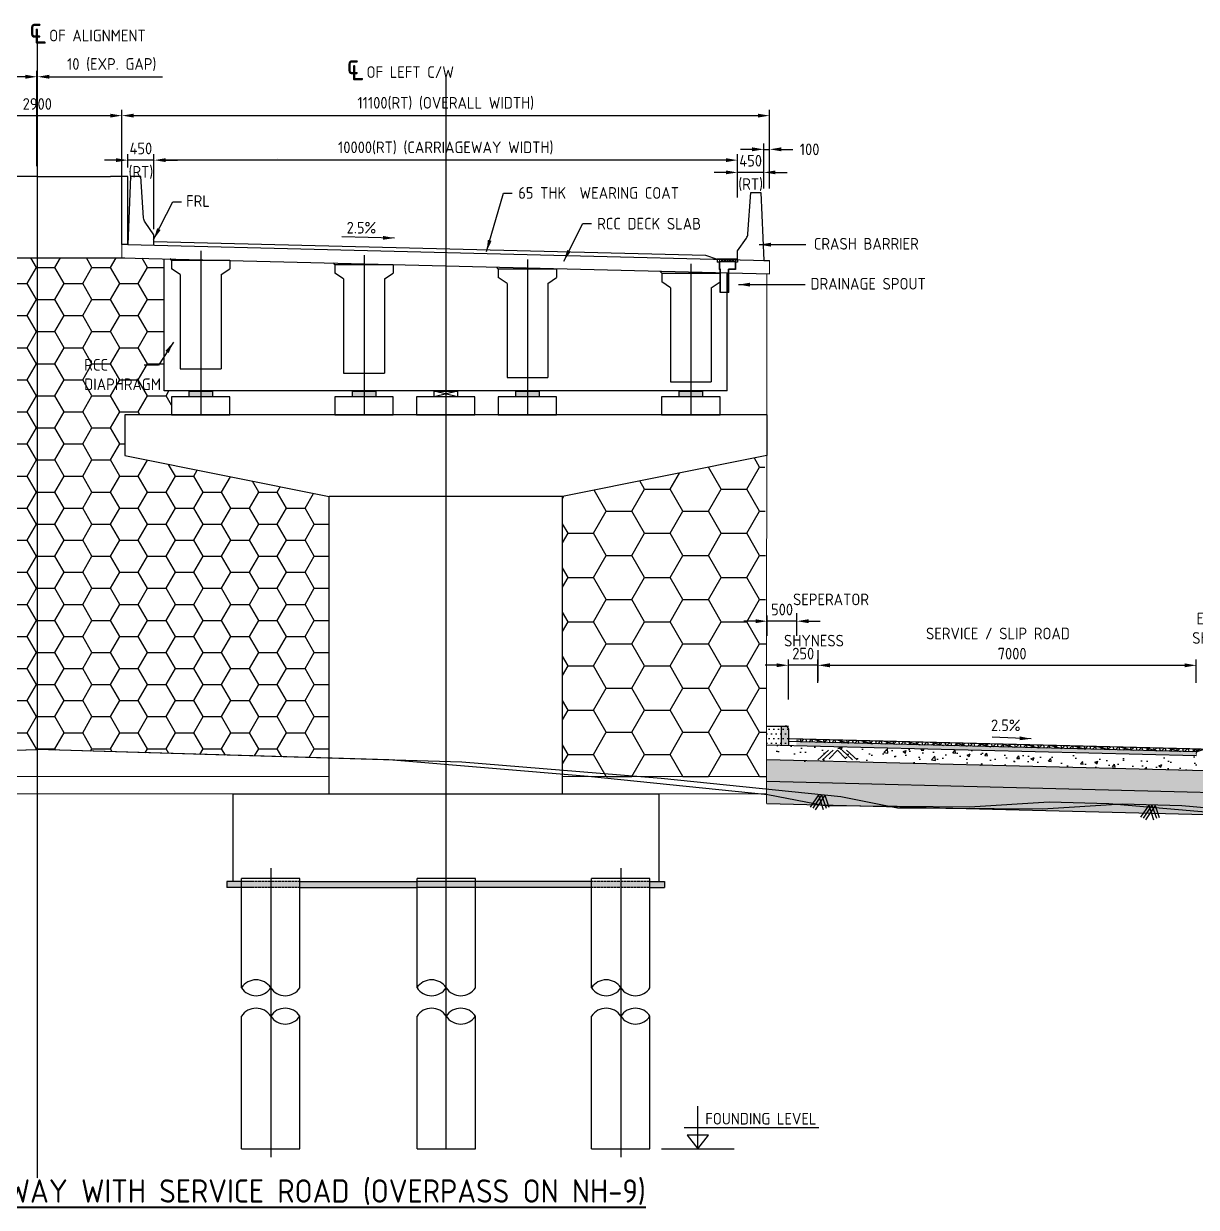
# Model space of a CAD drawing. Header units: millimetres. Extents: x 207528 to 778454, y -364692 to 101323.
# Drawn here: x 529849 to 549944, y -283099 to -262810 of the extents above; entities that cross this region are included whole.
import ezdxf

# ---------------------------------------------------------------- set-up
doc = ezdxf.new("R2010")
doc.units = ezdxf.units.MM
doc.linetypes.add('CENTER', pattern=[2, 1.25, -0.25, 0.25, -0.25])
doc.linetypes.add('DASHED', pattern=[19.05, 12.7, -6.35])
for name, color, linetype in [('CEN', 181, 'CENTER'), ('Dim', 253, 'Continuous'), ('Dimension', 253, 'Continuous'), ('hatch', 253, 'Continuous'), ('LVL', 3, 'Continuous'), ('Misc', 1, 'Continuous'), ('Structure Dashed', 7, 'DASHED'), ('Structure Main', 3, 'Continuous'), ('Structure Outer', 7, 'Continuous')]:
    doc.layers.add(name, color=color, linetype=linetype)
for name, color, linetype, lineweight in [('STRUCTURAL', 7, 'Continuous', 0), ('Structure', 7, 'Continuous', 30), ('Text large', 7, 'Continuous', 40), ('Text small', 1, 'Continuous', 20)]:
    doc.layers.add(name, color=color, linetype=linetype, lineweight=lineweight)
doc.styles.add('DIM', font='ARIALN.TTF', dxfattribs={"height": 250})
doc.styles.add('isocp 100', font='isocp.shx', dxfattribs={"height": 200})
doc.dimstyles.new('DIM', dxfattribs={"dimtxt": 250, "dimasz": 200, "dimexe": 0.18, "dimexo": 0.0625, "dimgap": 0.09, "dimtad": 0, "dimtih": 1, "dimtoh": 1, "dimdec": 0, "dimzin": 0, "dimdsep": 46, "dimtxsty": 'DIM', "dimcen": 0.09, "dimclrd": 256, "dimclrt": 7, "dimadec": 0, "dimazin": 0, "dimtfac": 1, "dimtdec": 0, "dimtofl": 0, "dimtmove": 0, "dimatfit": 3, "dimfxl": 1, "dimtolj": 1, "dimtzin": 0, "dimarcsym": 0})
doc.dimstyles.new('NH30A_100', dxfattribs={"dimscale": 100, "dimtxt": 2, "dimasz": 2, "dimexe": 1, "dimexo": 1, "dimgap": 1, "dimtad": 1, "dimdec": 0, "dimdsep": 46, "dimtxsty": 'isocp 100', "dimcen": 0.5, "dimclrd": 47, "dimclre": 47, "dimclrt": 1, "dimadec": 0, "dimazin": 0, "dimtfac": 1, "dimtdec": 0, "dimtmove": 0, "dimatfit": 3, "dimfxl": 1, "dimtolj": 1, "dimtzin": 0, "dimarcsym": 0})

# ---------------------------------------------------------------- blocks, each defined once
blk = doc.blocks.new('*D690')
at = {"layer": 'Defpoints', "color": 0, "transparency": 16777216}
for p in [(530087, -263720), (530077, -265355), (530087, -265355)]:
    blk.add_point(p, dxfattribs=at)
at = {"layer": 'Text small', "color": 47, "lineweight": -2, "transparency": 16777216}
for p, q in [((529877, -263720), (529677, -263720)), ((530077, -265255), (530077, -263620)), ((530077, -263720), (530087, -263720)), ((530087, -265255), (530087, -263620)), ((530287, -263720), (532227, -263720))]:
    blk.add_line(p, q, dxfattribs=at)
at = {"layer": 'Text small', "color": 47, "transparency": 16777216}
for points in [[(529877, -263686), (529877, -263753), (530077, -263720)], [(530287, -263686), (530287, -263753), (530087, -263720)]]:
    blk.add_solid(points, dxfattribs=at)
at = {"layer": 'Text small', "color": 1, "transparency": 16777216, "insert": (531357, -263510), "char_height": 200, "width": 159266.94, "attachment_point": 5, "style": 'isocp 100'}
blk.add_mtext('\\A1;10 (EXP. GAP)', dxfattribs=at)
blk = doc.blocks.new('*D819')
at = {"layer": 'Defpoints', "color": 0, "transparency": 16777216}
for p in [(542632, -264386), (531532, -265392), (542632, -265736)]:
    blk.add_point(p, dxfattribs=at)
at = {"layer": 'Text small', "color": 47, "lineweight": -2, "transparency": 16777216}
for p, q in [((531532, -265292), (531532, -264286)), ((542632, -265636), (542632, -264286)), ((531732, -264386), (542432, -264386))]:
    blk.add_line(p, q, dxfattribs=at)
at = {"layer": 'Text small', "color": 47, "transparency": 16777216}
for points in [[(531732, -264353), (531732, -264419), (531532, -264386)], [(542432, -264353), (542432, -264419), (542632, -264386)]]:
    blk.add_solid(points, dxfattribs=at)
at = {"layer": 'Text small', "color": 1, "transparency": 16777216, "insert": (537082, -264176), "char_height": 200, "attachment_point": 5, "style": 'isocp 100'}
blk.add_mtext('\\A1;11100(RT) (OVERALL WIDTH)', dxfattribs=at)
blk = doc.blocks.new('*D820')
at = {"layer": 'Defpoints', "color": 0, "transparency": 16777216}
for p in [(542082, -265359), (542532, -265736), (542082, -265887)]:
    blk.add_point(p, dxfattribs=at)
at = {"layer": 'Text small', "color": 47, "lineweight": -2, "transparency": 16777216}
for p, q in [((541882, -265359), (541682, -265359)), ((542082, -265787), (542082, -265259)), ((542532, -265359), (542082, -265359)), ((542532, -265636), (542532, -265259)), ((542732, -265359), (542932, -265359))]:
    blk.add_line(p, q, dxfattribs=at)
at = {"layer": 'Text small', "color": 47, "transparency": 16777216}
for points in [[(541882, -265326), (541882, -265392), (542082, -265359)], [(542732, -265326), (542732, -265392), (542532, -265359)]]:
    blk.add_solid(points, dxfattribs=at)
at = {"layer": 'Text small', "color": 1, "transparency": 16777216, "char_height": 200, "attachment_point": 5, "style": 'isocp 100'}
for s, insert in [('\\A1;450', (542307, -265159)), ('\\A1;(RT)', (542307, -265569))]:
    blk.add_mtext(s, dxfattribs=dict(at, insert=insert))
blk = doc.blocks.new('*D821')
at = {"layer": 'Defpoints', "color": 0, "transparency": 16777216}
for p in [(532082, -265149), (542082, -265887), (532082, -266432)]:
    blk.add_point(p, dxfattribs=at)
at = {"layer": 'Text small', "color": 47, "lineweight": -2, "transparency": 16777216}
for p, q in [((532082, -266332), (532082, -265049)), ((541882, -265149), (532282, -265149)), ((542082, -265787), (542082, -265049))]:
    blk.add_line(p, q, dxfattribs=at)
at = {"layer": 'Text small', "color": 47, "transparency": 16777216}
for points in [[(532282, -265116), (532282, -265182), (532082, -265149)], [(541882, -265116), (541882, -265182), (542082, -265149)]]:
    blk.add_solid(points, dxfattribs=at)
at = {"layer": 'Text small', "color": 1, "transparency": 16777216, "insert": (537082, -264939), "char_height": 200, "attachment_point": 5, "style": 'isocp 100'}
blk.add_mtext('\\A1;10000(RT) (CARRIAGEWAY WIDTH)', dxfattribs=at)
blk = doc.blocks.new('*D822')
at = {"layer": 'Defpoints', "color": 0, "transparency": 16777216}
for p in [(531632, -265149), (531632, -265376), (532082, -266407)]:
    blk.add_point(p, dxfattribs=at)
at = {"layer": 'Text small', "color": 47, "lineweight": -2, "transparency": 16777216}
for p, q in [((531432, -265149), (531232, -265149)), ((531632, -265276), (531632, -265049)), ((532082, -265149), (531632, -265149)), ((532082, -266307), (532082, -265049)), ((532282, -265149), (532482, -265149))]:
    blk.add_line(p, q, dxfattribs=at)
at = {"layer": 'Text small', "color": 47, "transparency": 16777216}
for points in [[(531432, -265116), (531432, -265182), (531632, -265149)], [(532282, -265116), (532282, -265182), (532082, -265149)]]:
    blk.add_solid(points, dxfattribs=at)
at = {"layer": 'Text small', "color": 1, "transparency": 16777216, "char_height": 200, "attachment_point": 5, "style": 'isocp 100'}
for s, insert in [('\\A1;450', (531857, -264949)), ('\\A1;(RT)', (531857, -265359))]:
    blk.add_mtext(s, dxfattribs=dict(at, insert=insert))
blk = doc.blocks.new('HFHGHFGH')
at = {"color": 1}
for p, q in [((151681, 917410), (152030, 917410)), ((151681, 917396), (151681, 917359)), ((151681, 917396), (151715, 917396)), ((151681, 917359), (151715, 917359)), ((151715, 917410), (151715, 917396)), ((151715, 917359), (151715, 917234)), ((151723, 917410), (151723, 917242)), ((151723, 917367), (151987, 917367)), ((151754, 917410), (151754, 917376)), ((151754, 917376), (151770, 917376)), ((151770, 917410), (151770, 917376)), ((151801, 917410), (151801, 917376)), ((151801, 917376), (151817, 917376)), ((151817, 917410), (151817, 917376)), ((151847, 917410), (151847, 917376)), ((151847, 917376), (151863, 917376)), ((151863, 917410), (151863, 917376)), ((151894, 917410), (151894, 917376)), ((151894, 917376), (151910, 917376)), ((151910, 917410), (151910, 917376)), ((151941, 917410), (151941, 917376)), ((151941, 917376), (151957, 917376)), ((151957, 917410), (151957, 917376)), ((151987, 917410), (151987, 917242)), ((151995, 917359), (151995, 917234)), ((151995, 917359), (152030, 917359)), ((152030, 917410), (152030, 917359)), ((151715, 917234), (151829, 917234)), ((151723, 917242), (151810, 917242)), ((151810, 917242), (151837, 917242)), ((151829, 916840), (151829, 917234)), ((151837, 916840), (151837, 917242)), ((151970, 916840), (151970, 917242)), ((151970, 917242), (151987, 917242)), ((151978, 917234), (151995, 917234)), ((151978, 916840), (151978, 917234)), ((151829, 916840), (151978, 916840))]:
    blk.add_line(p, q, dxfattribs=at)
blk = doc.blocks.new('*D818')
at = {"layer": 'Defpoints', "color": 0, "transparency": 16777216}
for p in [(530077, -263720), (530077, -265355), (530087, -265355)]:
    blk.add_point(p, dxfattribs=at)
at = {"layer": 'Text small', "color": 47, "lineweight": -2, "transparency": 16777216}
for p, q in [((529877, -263720), (527937, -263720)), ((530077, -265255), (530077, -263620)), ((530087, -263720), (530077, -263720)), ((530087, -265255), (530087, -263620)), ((530287, -263720), (530487, -263720))]:
    blk.add_line(p, q, dxfattribs=at)
at = {"layer": 'Text small', "color": 47, "transparency": 16777216}
for points in [[(529877, -263686), (529877, -263753), (530077, -263720)], [(530287, -263686), (530287, -263753), (530087, -263720)]]:
    blk.add_solid(points, dxfattribs=at)
at = {"layer": 'Text small', "color": 1, "transparency": 16777216, "insert": (528807, -263510), "char_height": 200, "width": 159266.94, "attachment_point": 5, "style": 'isocp 100'}
blk.add_mtext('\\A1;10 (EXP. GAP)', dxfattribs=at)
blk = doc.blocks.new('GRD')
at = {"layer": 'Structure'}
for p, q in [((112852, 216703), (111852, 216703)), ((111852, 216703), (111852, 216553)), ((112852, 216703), (112878, 216729)), ((112852, 216703), (112852, 216553)), ((112002, 216453), (111852, 216553)), ((112702, 216453), (112852, 216553)), ((112002, 216453), (112002, 214838)), ((112702, 216453), (112702, 214838)), ((112702, 214838), (112002, 214838))]:
    blk.add_line(p, q, dxfattribs=at)
blk = doc.blocks.new('*D812')
at = {"layer": 'Defpoints', "color": 0, "transparency": 16777216}
for p in [(542590, -273052), (542590, -273400), (543100, -273400)]:
    blk.add_point(p, dxfattribs=at)
at = {"layer": 'Text small', "color": 47, "lineweight": -2, "transparency": 16777216}
for p, q in [((542390, -273052), (542190, -273052)), ((542590, -273300), (542590, -272952)), ((543100, -273052), (542590, -273052)), ((543100, -273300), (543100, -272952)), ((543300, -273052), (543500, -273052))]:
    blk.add_line(p, q, dxfattribs=at)
at = {"layer": 'Text small', "color": 47, "transparency": 16777216}
for points in [[(542390, -273018), (542390, -273085), (542590, -273052)], [(543300, -273018), (543300, -273085), (543100, -273052)]]:
    blk.add_solid(points, dxfattribs=at)
at = {"layer": 'Text small', "color": 1, "transparency": 16777216, "insert": (542845, -272852), "char_height": 200, "attachment_point": 5, "style": 'isocp 100'}
blk.add_mtext('\\A1;500', dxfattribs=at)
blk = doc.blocks.new('*D813')
at = {"layer": 'Defpoints', "color": 0, "transparency": 16777216}
for p in [(549944, -273808), (543461, -274211), (549944, -274211)]:
    blk.add_point(p, dxfattribs=at)
at = {"layer": 'Text small', "color": 47, "lineweight": -2, "transparency": 16777216}
for p, q in [((543461, -274111), (543461, -273708)), ((543661, -273808), (549744, -273808)), ((549944, -274111), (549944, -273708))]:
    blk.add_line(p, q, dxfattribs=at)
at = {"layer": 'Text small', "color": 47, "transparency": 16777216}
for points in [[(543661, -273775), (543661, -273842), (543461, -273808)], [(549744, -273775), (549744, -273842), (549944, -273808)]]:
    blk.add_solid(points, dxfattribs=at)
at = {"layer": 'Text small', "color": 1, "transparency": 16777216, "insert": (546788, -273608), "char_height": 200, "attachment_point": 5, "style": 'isocp 100'}
blk.add_mtext('\\A1;7000', dxfattribs=at)
blk = doc.blocks.new('*D815')
at = {"layer": 'Defpoints', "color": 0, "transparency": 16777216}
for p in [(542953, -273807), (542953, -274124), (543464, -274124)]:
    blk.add_point(p, dxfattribs=at)
at = {"layer": 'Text small', "color": 47, "lineweight": -2, "transparency": 16777216}
for p, q in [((542753, -273807), (542553, -273807)), ((542953, -274024), (542953, -273707)), ((543464, -273807), (542953, -273807)), ((543464, -274024), (543464, -273707)), ((543664, -273807), (543864, -273807))]:
    blk.add_line(p, q, dxfattribs=at)
at = {"layer": 'Text small', "color": 47, "transparency": 16777216}
for points in [[(542753, -273774), (542753, -273840), (542953, -273807)], [(543664, -273774), (543664, -273840), (543464, -273807)]]:
    blk.add_solid(points, dxfattribs=at)
at = {"layer": 'Text small', "color": 1, "transparency": 16777216, "insert": (543208, -273607), "char_height": 200, "attachment_point": 5, "style": 'isocp 100'}
blk.add_mtext('\\A1;250', dxfattribs=at)
blk = doc.blocks.new('*D811')
at = {"layer": 'Defpoints', "color": 0, "transparency": 16777216}
for p in [(542632, -264964), (542532, -265704), (542632, -265704)]:
    blk.add_point(p, dxfattribs=at)
at = {"layer": 'Text small', "color": 47, "lineweight": -2, "transparency": 16777216}
for p, q in [((542332, -264964), (542132, -264964)), ((542532, -265604), (542532, -264864)), ((542532, -264964), (542632, -264964)), ((542632, -265604), (542632, -264864)), ((542832, -264964), (543032, -264964))]:
    blk.add_line(p, q, dxfattribs=at)
at = {"layer": 'Text small', "color": 47, "transparency": 16777216}
for points in [[(542332, -264930), (542332, -264997), (542532, -264964)], [(542832, -264930), (542832, -264997), (542632, -264964)]]:
    blk.add_solid(points, dxfattribs=at)
at = {"layer": 'Text small', "color": 1, "transparency": 16777216, "insert": (543032, -264964), "char_height": 200, "attachment_point": 5, "style": 'isocp 100'}
blk.add_mtext('\\A1;     100', dxfattribs=at)
blk = doc.blocks.new('*D848')
at = {"layer": 'Defpoints', "color": 0, "transparency": 16777216}
for p in [(528633, -264386), (531532, -264386), (531532, -264386)]:
    blk.add_point(p, dxfattribs=at)
at = {"layer": 'Text small', "color": 47, "lineweight": -2, "transparency": 16777216}
blk.add_line((528833, -264386), (531332, -264386), dxfattribs=at)
at = {"layer": 'Text small', "color": 47, "transparency": 16777216}
for points in [[(528833, -264353), (528833, -264419), (528633, -264386)], [(531332, -264353), (531332, -264419), (531532, -264386)]]:
    blk.add_solid(points, dxfattribs=at)
at = {"layer": 'Text small', "color": 1, "transparency": 16777216, "insert": (530082, -264186), "char_height": 200, "attachment_point": 5, "style": 'isocp 100'}
blk.add_mtext('\\A1;2900', dxfattribs=at)

msp = doc.modelspace()

# ---------------------------------------------------------------- hatches: boundary and pattern name
h = msp.add_hatch(color=256)
h.dxf.hatch_style = 1
h.paths.add_polyline_path([(542955.4, -274897.5, 0.4142136), (542905.4, -274847.5), (542832.1, -274847.5), (542832.1, -275183.2), (542955.4, -275186.3)])
h = msp.add_hatch()
h.set_pattern_fill('GOST_GLASS', color=41, scale=5)
h.set_pattern_definition([(45, (415973.216, -288765.096), (42.426407, -4e-15), [25, -35]), (45, (415983.823, -288765.096), (42.426407, -4e-15), [10, -50]), (45, (415973.216, -288754.49), (42.426407, -4e-15), [10, -50])])
h.paths.add_polyline_path([(543091.1, -275119.7), (543091.1, -275189.7), (548670.2, -275329.2), (548916.6, -275309.6), (549314.8, -275275.3)])
h.paths.add_polyline_path([(549944.3, -275291), (549944.3, -275361), (548670.2, -275329.2), (548916.6, -275309.6), (549314.8, -275275.3)])
at = {"layer": 'Dim', "true_color": 0x636466}
h = msp.add_hatch(dxfattribs=at)
h.set_pattern_fill('HONEY', color=251, scale=100)
h.paths.add_polyline_path([(530082.4, -266823.8), (528632.9, -266823.8), (528632.9, -266822.6), (527907.9, -266840.7), (527907.9, -269102.3), (527482.9, -269102.3), (527482.9, -269208.8), (527782.9, -269208.8), (527782.9, -269513.8), (528582.9, -269513.8), (528582.9, -270213.8), (525082.9, -270913.8), (525082.9, -275400.2), (530082.4, -275252.5)])
h.paths.add_polyline_path([(535081.9, -270913.8), (531581.9, -270213.8), (531581.9, -269513.8), (532381.9, -269513.8), (532381.9, -269208.8), (532681.9, -269208.8), (532681.9, -269102.3), (532256.9, -269102.3), (532256.9, -266840.7), (531581.9, -266823.8), (530082.4, -266823.8), (530082.4, -275252.5), (535081.9, -275400.2)])
h.paths.add_polyline_path([(528262.7, -269143.4), (529702.7, -269143.4), (529702.7, -268507.9), (528262.7, -268507.9)], flags=24)
h.paths.add_polyline_path([(530836.8, -269143.4), (532276.8, -269143.4), (532276.8, -268507.9), (530836.8, -268507.9)], flags=24)
at = {"layer": 'Dim'}
h = msp.add_hatch(dxfattribs=at)
h.set_pattern_fill('AR-CONC', color=256, scale=3)
h.set_pattern_definition([(50, (415973.2, -288765.1), (546.554, -47.8173), [57.15, -628.65]), (355, (415973.2, -288765.1), (-105.7303, 573.1705), [45.72, -502.9218]), (100.45144, (416018.76, -288769.1), (440.8237, 525.3533), [48.57, -534.2707]), (46.1842, (415973.2, -288612.7), (813.237, -126.127), [85.725, -942.975]), (96.63556, (416041, -288623.2), (712.2124, 742.2784), [72.855, -801.407]), (351.18415, (415973.2, -288612.7), (712.2124, 742.2784), [68.58, -754.379]), (21, (416049.4, -288650.8), (454.8432, -306.7956), [57.15, -628.65]), (326, (416049.4, -288650.8), (185.406, 552.564), [45.72, -502.92]), (71.45144, (416087.3, -288676.36), (640.2493, 245.7683), [48.57, -534.2698]), (37.5, (415973.22, -288765.1), (9.2658, 253.66512), [0, -496.824, 0, -510.54, 0, -504.825]), (7.5, (415973.22, -288765.1), (200.459, 300.5417), [0, -291.084, 0, -485.394, 0, -192.405]), (327.5, (415803.3, -288765.1), (406.7718, -17.18623), [0, -190.5, 0, -594.36, 0, -788.67]), (317.5, (415727.1, -288765.1), (444.3875, 76.2795), [0, -247.65, 0, -394.716, 0, -560.07])])
h.paths.add_polyline_path([(550091.1, -275364.7), (548670.2, -275329.2), (547772.4, -275400.6), (546589.2, -275456.6), (545050.7, -275464.5), (543748, -275403.6), (542581.9, -275385.4), (542581.9, -275436.8), (550091.1, -275614.8)])
h.paths.add_polyline_path([(548670.2, -275329.2), (543091.1, -275189.7), (542581.9, -275177), (542581.9, -275385.4), (543748, -275403.6), (545050.7, -275464.5), (546589.2, -275456.6), (547772.4, -275400.6)])
h = msp.add_hatch(dxfattribs=at)
h.set_pattern_fill('AR-CONC', color=256, scale=20, style=0)
h.set_pattern_definition([(130, (648185.33, -364525.58), (-143.45204, -12.55043), [15, -165]), (185, (648185.33, -364525.58), (27.75027, 150.43843), [12, -132]), (79.5486, (648173.38, -364526.63), (-115.70188, 137.88791), [12.74804, -140.22842]), (133.8158, (648185.33, -364485.58), (-213.4482, -33.1038), [22.5, -247.5]), (83.3644, (648167.55, -364488.34), (-186.93254, 194.82357), [19.12206, -210.3426]), (188.8158, (648185.33, -364485.58), (-186.9324, 194.82372), [18, -198]), (159, (648165.33, -364495.58), (-119.38141, -80.52378), [15, -165]), (214, (648165.33, -364495.58), (-48.66307, 145.03001), [12, -132]), (108.5486, (648155.39, -364502.3), (-168.04453, 64.5061), [12.74804, -140.22842]), (142.5, (648185.334, -364525.583), (-2.431971, 66.57877), [0, -130.4, 0, -134, 0, -132.5]), (172.5, (648185.334, -364525.58), (-52.613907, 78.882342), [0, -76.4, 0, -127.4, 0, -50.5]), (212.5, (648229.934, -364525.583), (-106.764487, -4.510974), [0, -50, 0, -156, 0, -207]), (222.5, (648249.93, -364525.58), (-116.637234, 20.020996), [0, -65, 0, -103.6, 0, -147])])
h.paths.add_polyline_path([(533581.9, -277513.8), (533431.9, -277513.8), (533331.9, -277513.8), (533331.9, -277613.8), (533581.9, -277613.8)])
h.paths.add_polyline_path([(534081.9, -277513.8), (533581.9, -277513.8), (533581.9, -277613.8), (534081.9, -277613.8)])
h.paths.add_polyline_path([(534581.9, -277513.8), (534081.9, -277513.8), (534081.9, -277613.8), (534581.9, -277613.8)])
h.paths.add_polyline_path([(536589.3, -277513.8), (534581.9, -277513.8), (534581.9, -277613.8), (536589.3, -277613.8)])
h.paths.add_polyline_path([(537081.9, -277513.8), (536589.3, -277513.8), (536589.3, -277613.8), (537081.9, -277613.8)])
h.paths.add_polyline_path([(537589.3, -277513.8), (537081.9, -277513.8), (537081.9, -277613.8), (537589.3, -277613.8)])
h.paths.add_polyline_path([(539581.9, -277513.8), (537589.3, -277513.8), (537589.3, -277613.8), (539581.9, -277613.8)])
h.paths.add_polyline_path([(540081.9, -277513.8), (539581.9, -277513.8), (539581.9, -277613.8), (540081.9, -277613.8)])
h.paths.add_polyline_path([(540581.9, -277513.8), (540081.9, -277513.8), (540081.9, -277613.8), (540581.9, -277613.8)])
h.paths.add_polyline_path([(540831.9, -277513.8), (540581.9, -277513.8), (540581.9, -277613.8), (540831.9, -277613.8)])
at = {"layer": 'hatch'}
for points in [[(532681.9, -269108.8), (533081.9, -269108.8), (533081.9, -269208.8), (532681.9, -269208.8)], [(535481.9, -269108.8), (535881.9, -269108.8), (535881.9, -269208.8), (535481.9, -269208.8)], [(538281.9, -269108.8), (538681.9, -269108.8), (538681.9, -269208.8), (538281.9, -269208.8)], [(541081.9, -269108.8), (541481.9, -269108.8), (541481.9, -269208.8), (541081.9, -269208.8)]]:
    msp.add_hatch(color=256, dxfattribs=at).paths.add_polyline_path(points)
at = {"layer": 'hatch', "true_color": 0x636466}
h = msp.add_hatch(dxfattribs=at)
h.set_pattern_fill('HONEY', color=251, scale=3500)
h.set_pattern_definition([(0, (516207.95, -275713.84), (656.25, 378.886), [437.5, -875]), (120, (516207.95, -275713.84), (-656.25, 378.886), [437.5, -875]), (60, (516207.95, -275713.84), (1e-06, 757.772), [-875, 437.5])])
h.paths.add_polyline_path([(541448.9, -273750.5), (539648.9, -273750.5)], flags=16)
h.paths.add_polyline_path([(542548.2, -270220.6), (542581.9, -275713.8), (539081.9, -275713.8), (539081.9, -270913.8)])
at = {"layer": 'hatch'}
h = msp.add_hatch(dxfattribs=at)
h.set_pattern_fill('DOTS', color=25, scale=50)
h.set_pattern_definition([(0, (-800361.53, -180528.63), (39.6875, 79.375), [0, -79.375])])
h.paths.add_polyline_path([(542967.9, -275186.6), (542582.5, -275176.9), (542582.5, -274850.8), (542967.9, -274850.8)])
h = msp.add_hatch(dxfattribs=at)
h.set_pattern_fill('NET3', color=256, scale=30, angle=45)
h.set_pattern_definition([(45, (415973.22, -288765.1), (-67.35192, 67.35192), []), (105, (415973.22, -288765.1), (-92.004435, -24.652514), []), (165, (415973.22, -288765.1), (-24.652514, -92.004435), [])])
h.paths.add_polyline_path([(543091.1, -275069.7), (543091.1, -275119.7), (549314.8, -275275.3), (549764.8, -275236.5)])
h.paths.add_polyline_path([(549944.3, -275241), (549944.3, -275291), (549314.8, -275275.3), (549764.8, -275236.5)])
h = msp.add_hatch(dxfattribs=at)
h.set_pattern_fill('GRAVEL', color=11, scale=25)
h.set_pattern_definition([(228.012788, (200628.105, -342686.773), (-5080.0000004, -5714.9999996), [85.4304, -8457.6209]), (184.969741, (200570.955, -342750.273), (7619.999997, 635.0000362), [146.6012, -14513.5122]), (132.510447, (200424.905, -342762.973), (6350.0000027, -6984.9999976), [103.3704, -10233.6807]), (267.273689, (200177.255, -342921.723), (635.0000013, 12700), [133.5011, -13216.6094]), (292.833654, (200170.905, -343055.073), (-3175.0000003, 7620), [130.9084, -12959.9519]), (357.273689, (200221.705, -343175.723), (-12700, 635.0000013), [133.5011, -13216.6094]), (37.6942405, (200355.055, -343182.073), (-8254.9999996, -6350.0000005), [176.5484, -17478.2788]), (72.255328, (200494.755, -343074.123), (4445.0000012, 13969.9999996), [166.6799, -16501.3142]), (121.429566, (200545.555, -342915.373), (-5080.0000007, 8254.9999996), [133.9532, -13261.3864]), (175.236358, (200475.705, -342801.073), (6985, -635.000001), [152.9283, -7493.4842]), (222.397438, (200323.305, -342788.373), (-7619.9999998, -6985.0000003), [197.7695, -19579.1931]), (138.814075, (200805.905, -342928.07), (-4445, 3810), [67.5011, -6682.6415]), (171.469234, (200755.105, -342883.623), (8255.0000002, -1269.9999986), [128.4205, -12713.6597]), (225, (200628.1, -342864.57), (-9e-14, -635), [89.8023, -808.2233]), (203.19859, (200583.655, -342788.37), (3175, 1270), [48.3603, -4787.6556]), (291.80141, (200539.2, -342807.42), (-635, 1905), [68.3914, -3351.1882]), (30.963757, (200564.6, -342870.92), (1905, 1270), [111.0799, -3591.5745]), (161.56505, (200659.85, -342813.77), (1270, -635), [80.3218, -1927.7245]), (16.38954, (200170.905, -342807.423), (6350, 1905), [112.522, -11139.7067]), (70.346176, (200278.855, -342775.673), (-2540, -6985), [94.3997, -9345.5539]), (293.19859, (200659.855, -342686.77), (-1270, 3175), [96.72, -4739.2959]), (343.61046, (200697.955, -342775.673), (-6350, 1904.9999996), [112.522, -11139.7067]), (339.443955, (200170.905, -343201.12), (-3175, 1270), [108.5088, -5316.9336]), (294.77514, (200272.505, -343239.223), (-3175.000004, 6984.9999983), [90.918, -9000.8983]), (66.80141, (200666.205, -343321.77), (1270, 3175), [96.72, -4739.2959]), (17.354025, (200704.305, -343232.873), (-8255, -2540.0000005), [106.4457, -10538.094]), (69.443955, (200355.055, -343321.77), (-1270, -3175), [54.2544, -5371.188]), (101.309932, (200628.1, -343321.77), (-635, 2540), [32.3787, -3205.4987]), (165.963757, (200621.75, -343290.02), (1905, -635), [130.9084, -2487.2636]), (186.009006, (200494.755, -343258.273), (6350, 635.0000003), [121.3167, -12010.3412]), (303.69007, (200564.6, -342928.07), (-635, 1270), [91.581, -2197.9441]), (353.1572266, (200615.405, -343004.273), (10795, -1269.9999994), [159.8892, -15829.0023]), (60.945396, (200774.155, -343023.32), (-2540, -4445), [65.3771, -6472.3481]), (90, (200805.9, -342966.2), (-635, 635), [38.1, -596.9]), (120.256437, (200482.055, -343239.223), (2539.9999997, -4445), [88.2167, -8733.4852]), (48.012787, (200437.605, -343163.023), (5080.0000004, 5714.9999996), [170.8607, -8372.1905]), (0, (200551.9, -343036), (635, 635), [165.1, -469.9]), (325.304846, (200717.005, -343036.023), (6350.0000024, -4444.9999966), [100.4024, -9939.8292]), (254.054604, (200799.555, -343093.17), (-635, -2540), [92.4573, -4530.4125]), (207.645975, (200774.155, -343182.073), (-12065.0000004, -6349.9999992), [150.5363, -14903.1161]), (175.426079, (200640.805, -343251.923), (-8255, 635), [159.2574, -15766.4616])])
h.paths.add_polyline_path([(551266.2, -275437.4), (550943.3, -275276), (549944.3, -275241), (549943.8, -275241), (549943.8, -275361.1), (550064.4, -275361.1), (550064.4, -275395.3)])
h = msp.add_hatch(dxfattribs=at)
h.set_pattern_fill('GRAVEL', color=11, scale=25)
h.set_pattern_definition([(228.012788, (416430.416, -288130.096), (-5080, -5715), [85.4304, -8457.621]), (184.96974, (416373.266, -288193.596), (7619.999997, 635.000036), [146.6012, -14513.5122]), (132.510447, (416227.216, -288206.296), (6350.000003, -6984.999998), [103.3704, -10233.6807]), (267.27369, (415979.566, -288365.046), (635.000001, 12700), [133.501, -13216.6094]), (292.833654, (415973.216, -288498.396), (-3175, 7620), [130.9084, -12959.952]), (357.27369, (416024.016, -288619.046), (-12700, 635.000001), [133.501, -13216.6094]), (37.69424, (416157.366, -288625.396), (-8254.9999996, -6350.0000005), [176.5484, -17478.2788]), (72.255328, (416297.066, -288517.446), (4445.000001, 13969.9999996), [166.68, -16501.3142]), (121.429566, (416347.866, -288358.696), (-5080.000001, 8254.9999996), [133.9532, -13261.3864]), (175.23636, (416278.016, -288244.396), (6985, -635.000001), [152.9283, -7493.4842]), (222.397438, (416125.616, -288231.696), (-7619.9999998, -6985.0000003), [197.7695, -19579.193]), (138.814075, (416608.216, -288371.396), (-4445, 3810), [67.501, -6682.6415]), (171.469234, (416557.416, -288326.946), (8255, -1269.9999986), [128.4205, -12713.6597]), (225, (416430.4, -288307.9), (-9e-14, -635), [89.8023, -808.2233]), (203.19859, (416385.97, -288231.7), (3175, 1270), [48.3603, -4787.6556]), (291.80141, (416341.52, -288250.75), (-635, 1905), [68.3914, -3351.1882]), (30.96376, (416366.92, -288314.25), (1905, 1270), [111.08, -3591.5745]), (161.56505, (416462.17, -288257.1), (1270, -635), [80.3218, -1927.7245]), (16.38954, (415973.216, -288250.746), (6350, 1905), [112.522, -11139.7067]), (70.346176, (416081.166, -288218.996), (-2540, -6985), [94.3997, -9345.554]), (293.19859, (416462.17, -288130.1), (-1270, 3175), [96.72, -4739.296]), (343.61046, (416500.266, -288218.996), (-6350, 1905), [112.522, -11139.7067]), (339.443955, (415973.216, -288644.446), (-3175, 1270), [108.5088, -5316.9336]), (294.77514, (416074.816, -288682.546), (-3175.000004, 6984.999998), [90.918, -9000.8983]), (66.80141, (416468.52, -288765.1), (1270, 3175), [96.72, -4739.296]), (17.354025, (416506.616, -288676.196), (-8255, -2540.000001), [106.4457, -10538.094]), (69.443955, (416157.366, -288765.096), (-1270, -3175), [54.2544, -5371.188]), (101.30993, (416430.42, -288765.1), (-635, 2540), [32.3787, -3205.4987]), (165.96376, (416424.07, -288733.35), (1905, -635), [130.9084, -2487.2636]), (186.009006, (416297.066, -288701.596), (6350, 635), [121.3167, -12010.3412]), (303.69007, (416366.92, -288371.4), (-635, 1270), [91.581, -2197.944]), (353.157227, (416417.716, -288447.596), (10795, -1269.9999994), [159.8892, -15829.0023]), (60.945396, (416576.466, -288466.646), (-2540, -4445), [65.377, -6472.348]), (90, (416608.2, -288409.5), (-635, 635), [38.1, -596.9]), (120.256437, (416284.366, -288682.546), (2540, -4445), [88.2167, -8733.4852]), (48.012787, (416239.916, -288606.346), (5080, 5715), [170.8607, -8372.1905]), (0, (416354.2, -288479.35), (635, 635), [165.1, -469.9]), (325.304846, (416519.316, -288479.346), (6350.000002, -4444.999997), [100.4024, -9939.8292]), (254.054604, (416601.87, -288536.5), (-635, -2540), [92.4573, -4530.4125]), (207.645975, (416576.466, -288625.396), (-12065.0000004, -6349.999999), [150.5363, -14903.116]), (175.426079, (416443.116, -288695.246), (-8255, 635), [159.2574, -15766.4616])])
h.paths.add_polyline_path([(551701.7, -275655), (552492.1, -276050.2), (542581.9, -275802.4), (542581.9, -275427)])
h = msp.add_hatch(dxfattribs=at)
h.set_pattern_fill('DOTS', color=25, scale=50)
h.set_pattern_definition([(0, (415973.22, -288765.1), (39.6875, 79.375), [0, -79.375])])
h.paths.add_polyline_path([(552492.1, -276050.2), (553281.5, -276444.8), (542581.9, -276177.3), (542581.9, -275802.4), (542718.1, -275805.8)])

# ---------------------------------------------------------------- linework, layer by layer
for p, q in [((532256.9, -269102.3), (532256.9, -266840.7)), ((541906.9, -269102.3), (541906.9, -267082)), ((542582.5, -274850.8), (542955.4, -274850.8)), ((542955.4, -274897.5), (542955.4, -275186.3)), ((540779, -282095.7), (542025.5, -282095.7))]:
    msp.add_line(p, q)
for points in [[(541906.9, -269102.3), (532256.9, -269102.3)], [(542832.1, -274847.5), (542832.1, -275181.5)], [(549944.3, -275291), (542955.4, -275116.3)], [(549944.3, -275361), (542581.9, -275177)], [(551701.7, -275655), (542581.9, -275427)], [(552492.1, -276050.2), (542581.9, -275802.4)], [(542581.9, -276177.3), (553281.5, -276444.8)]]:
    msp.add_lwpolyline(points)
for points, const_width in [([(549944.3, -275241), (542955.4, -275066.3)], 20), ([(549944.3, -275241), (550943.3, -275276)], 20), ([(549943.8, -275241.1), (549943.8, -275361.1)], 10)]:
    msp.add_lwpolyline(points, dxfattribs=dict(const_width=const_width))
msp.add_arc((542905.4, -274897.5), 50, 360, 90)
at = {"layer": 'CEN', "color": 1, "linetype": 'CENTER', "ltscale": 5}
for p, q in [((530082.4, -263067.1), (530082.4, -282598.1)), ((530082.4, -263067.1), (530082.4, -282598.1)), ((537081.9, -263688.9), (537081.9, -282095.7))]:
    msp.add_line(p, q, dxfattribs=at)
at = {"layer": 'CEN', "linetype": 'CENTER', "ltscale": 5}
for p, q in [((532881.9, -266701.3), (532881.9, -269513.8)), ((535681.9, -266776.3), (535681.9, -269513.8)), ((538481.9, -266851.3), (538481.9, -269513.8)), ((541281.9, -266926.3), (541281.9, -269513.8)), ((534081.9, -277287.3), (534081.9, -282239.6)), ((540081.9, -277287.3), (540081.9, -282239.6))]:
    msp.add_line(p, q, dxfattribs=at)
at = {"layer": 'Dim'}
msp.add_line((531531.9, -266595), (531531.9, -265251.7), dxfattribs=at)
for points in [[(543100, -273194.5), (543100, -272912.5)], [(543461.3, -273992.6), (543461.3, -273549.3)], [(543461.3, -274079.5), (543461.3, -273636.1)], [(542953.2, -274392.6), (542953.2, -273949.3)], [(543468.7, -276030.8), (543328.9, -276238.4)], [(543523.6, -276029), (543370.1, -276257)], [(543578.8, -276036.6), (543411.6, -276284.9)], [(543468.7, -276030.8), (543552.1, -276282.1)], [(543523.6, -276029), (543599.3, -276257)], [(543578.8, -276036.6), (543646.7, -276241.2)], [(549129.1, -276204.6), (548989.4, -276412.2)], [(549184, -276202.8), (549030.6, -276430.8)], [(549239.2, -276210.4), (549072.1, -276458.7)], [(549129.1, -276204.6), (549212.6, -276455.8)], [(549184, -276202.8), (549259.7, -276430.7)], [(549239.2, -276210.4), (549307.2, -276415)]]:
    msp.add_lwpolyline(points, dxfattribs=at)
at = {"layer": 'Dimension', "linetype": 'Continuous', "ltscale": 10, "flags": 128}
for points in [[(506209.4, -276474.7), (506939.6, -276487.4), (508280.3, -276409.8), (510471, -276217.2), (511490.6, -276188.4), (512856.5, -276275.1), (515338.9, -276254.6), (516314.4, -276062.1), (519390.4, -275750.5), (522807.6, -275467.5), (530082.4, -275252.5)], [(507458.9, -276438), (508189.1, -276450.6), (509529.8, -276373.1), (511720.5, -276180.4), (512740, -276151.6), (514106, -276238.4), (516588.3, -276217.9), (517563.8, -276025.4), (520639.9, -275713.7), (524057, -275430.7), (530082.4, -275252.6)], [(553955.4, -276474.7), (553225.2, -276487.4), (551884.5, -276409.8), (549693.8, -276217.2), (548674.2, -276188.4), (547308.3, -276275.1), (544825.9, -276254.6), (543850.4, -276062.1), (540774.4, -275750.5), (537357.2, -275467.5), (530082.4, -275252.5)], [(552705.9, -276438), (551975.8, -276450.6), (550635, -276373.1), (548444.4, -276180.4), (547424.8, -276151.6), (546058.8, -276238.4), (543576.5, -276217.9), (542601, -276025.4), (539524.9, -275713.7), (536107.8, -275430.7), (530082.4, -275252.6)]]:
    msp.add_lwpolyline(points, dxfattribs=at)
at = {"layer": 'hatch'}
for p, q in [((543641.5, -275263.8), (543459.5, -275430.3)), ((543718.5, -275263.8), (543536.5, -275430.3)), ((543795.5, -275263.8), (543652.5, -275411.3)), ((543795.5, -275263.8), (543938.5, -275411.3)), ((543872.5, -275263.8), (544054.5, -275430.3)), ((543949.6, -275263.8), (544131.6, -275430.3))]:
    msp.add_line(p, q, dxfattribs=at)
at = {"layer": 'LVL', "linetype": 'Continuous', "ltscale": 100}
for p, q in [((541402.3, -282095.7), (541402.3, -281365.4)), ((541168.8, -281729.6), (543476, -281729.6))]:
    msp.add_line(p, q, dxfattribs=at)
msp.add_lwpolyline([(541402.3, -282095.7), (541585.4, -281862.4), (541219.1, -281862.4)], close=True, dxfattribs=at)
msp.add_solid([(541219.1, -281862.4), (541402.3, -282095.7), (541585.4, -281862.4), (541219.1, -281862.4)], dxfattribs=at)
at = {"layer": 'Misc'}
for centre, start, end in [((533831.9, -279497.1), 32.94616, 147.05384), ((533831.9, -279173.1), 212.94616, 327.05384), ((534331.9, -279173.1), 212.94616, 327.05384), ((536839.3, -279497.1), 32.94616, 147.05384), ((536839.3, -279173.1), 212.94616, 327.05384), ((537339.3, -279173.1), 212.94616, 327.05384), ((539831.9, -279497.1), 32.94616, 147.05384), ((539831.9, -279173.1), 212.94616, 327.05384), ((540331.9, -279173.1), 212.94616, 327.05384), ((533831.9, -279983.5), 32.94616, 147.05384), ((534331.9, -279983.5), 32.94616, 147.05384), ((536839.3, -279983.5), 32.94616, 147.05384), ((537339.3, -279983.5), 32.94616, 147.05384), ((539831.9, -279983.5), 32.94616, 147.05384), ((540331.9, -279983.5), 32.94616, 147.05384), ((534331.9, -279659.5), 212.94616, 327.05384), ((537339.3, -279659.5), 212.94616, 327.05384), ((540331.9, -279659.5), 212.94616, 327.05384)]:
    msp.add_arc(centre, 297.9, start, end, dxfattribs=at)
at = {"layer": 'STRUCTURAL'}
for p, q in [((531531.9, -266595), (531531.9, -266823.8)), ((542631.9, -266868.8), (542631.9, -267100.1)), ((542581.9, -267098.8), (542577.8, -276177.2)), ((530082.4, -275713.8), (525082.9, -275713.8)), ((530082.4, -275713.8), (535081.9, -275713.8)), ((542581.9, -275713.8), (539081.9, -275713.8)), ((525082.9, -276013.8), (530082.4, -276013.8)), ((535081.9, -276013.8), (530082.4, -276013.8)), ((542581.9, -276013.8), (539081.9, -276013.8))]:
    msp.add_line(p, q, dxfattribs=at)
at = {"layer": 'Structure'}
for p, q in [((534206.9, -265117.1), (534201.9, -265117.1)), ((534201.9, -265117.1), (534206.9, -265117.1)), ((531631.9, -266595), (542581.9, -266868.8)), ((532081.7, -266541.2), (541532.9, -266777.5)), ((531531.9, -266822.6), (542631.9, -267100.1)), ((537281.9, -269108.8), (536881.9, -269208.8)), ((537281.9, -269208.8), (536881.9, -269108.8)), ((542581.9, -269513.8), (531581.9, -269513.8))]:
    msp.add_line(p, q, dxfattribs=at)
for points in [[(532081.9, -266595), (532081.9, -266430), (531930.9, -266214.3, -0.1368849), (531904.1, -266138.3), (531856.9, -265430), (531681.9, -265430), (531631.9, -266595), (531531.9, -266595)], [(542082.2, -266868.8), (542082.2, -266703.8), (542233.2, -266488.1, 0.1368849), (542260, -266412), (542307.2, -265703.8), (542482.2, -265703.8), (542532.2, -266868.8), (542632.2, -266868.8)]]:
    msp.add_lwpolyline(points, format="xyb", dxfattribs=at)
for points in [[(532381.9, -269513.8), (533381.9, -269513.8), (533381.9, -269208.8), (532381.9, -269208.8)], [(532681.9, -269108.8), (533081.9, -269108.8), (533081.9, -269208.8), (532681.9, -269208.8)], [(535181.9, -269513.8), (536181.9, -269513.8), (536181.9, -269208.8), (535181.9, -269208.8)], [(535481.9, -269108.8), (535881.9, -269108.8), (535881.9, -269208.8), (535481.9, -269208.8)], [(536581.9, -269513.8), (537581.9, -269513.8), (537581.9, -269208.8), (536581.9, -269208.8)], [(536881.9, -269108.8), (537281.9, -269108.8), (537281.9, -269208.8), (536881.9, -269208.8)], [(537981.9, -269513.8), (538981.9, -269513.8), (538981.9, -269208.8), (537981.9, -269208.8)], [(538281.9, -269108.8), (538681.9, -269108.8), (538681.9, -269208.8), (538281.9, -269208.8)], [(540781.9, -269513.8), (541781.9, -269513.8), (541781.9, -269208.8), (540781.9, -269208.8)], [(541081.9, -269108.8), (541481.9, -269108.8), (541481.9, -269208.8), (541081.9, -269208.8)]]:
    msp.add_lwpolyline(points, close=True, dxfattribs=at)
at = {"layer": 'Structure Dashed'}
for p, q in [((534581.9, -277513.8), (533581.9, -277513.8)), ((537589.3, -277513.8), (536589.3, -277513.8)), ((540581.9, -277513.8), (539581.9, -277513.8)), ((534581.9, -277613.8), (533581.9, -277613.8)), ((537589.3, -277613.8), (536589.3, -277613.8)), ((540581.9, -277613.8), (539581.9, -277613.8))]:
    msp.add_line(p, q, dxfattribs=at)
at = {"layer": 'Structure Main'}
for p, q in [((530082.4, -265426.6), (528827.9, -265426.6)), ((530082.4, -265426.6), (531336.9, -265426.6)), ((531631.9, -265426.6), (531336.9, -265426.6)), ((531631.9, -266595), (531631.9, -265426.6)), ((528632.9, -266823.8), (530082.4, -266823.8)), ((530082.4, -266823.8), (531581.9, -266823.8)), ((542581.9, -269513.8), (531581.9, -269513.8)), ((531581.9, -269513.8), (531581.9, -270213.8)), ((542581.9, -269513.8), (542581.9, -270213.8)), ((531581.9, -270213.8), (535081.9, -270913.8)), ((542581.9, -270213.8), (539081.9, -270913.8)), ((539081.9, -270913.8), (535081.9, -270913.8)), ((535081.9, -276013.8), (535081.9, -270913.8)), ((539081.9, -276013.8), (539081.9, -270913.8)), ((533431.9, -276013.8), (540731.9, -276013.8)), ((533431.9, -276013.8), (533431.9, -277513.8)), ((540731.9, -276013.8), (540731.9, -277513.8)), ((533581.9, -277513.8), (533331.9, -277513.8)), ((533331.9, -277513.8), (533331.9, -277613.8)), ((533581.9, -277513.8), (533431.9, -277513.8)), ((533581.9, -279335.1), (533581.9, -277463.8)), ((534581.9, -277463.8), (533581.9, -277463.8)), ((534581.9, -279335.1), (534581.9, -277463.8)), ((534581.9, -277513.8), (536589.3, -277513.8)), ((534581.9, -277513.8), (536589.3, -277513.8)), ((536589.3, -279335.1), (536589.3, -277463.8)), ((537589.3, -277463.8), (536589.3, -277463.8)), ((537589.3, -279335.1), (537589.3, -277463.8)), ((539581.9, -277513.8), (537589.3, -277513.8)), ((539581.9, -277513.8), (537589.3, -277513.8)), ((539581.9, -279335.1), (539581.9, -277463.8)), ((540581.9, -277463.8), (539581.9, -277463.8)), ((540581.9, -279335.1), (540581.9, -277463.8)), ((540581.9, -277513.8), (540831.9, -277513.8)), ((540581.9, -277513.8), (540731.9, -277513.8)), ((540831.9, -277513.8), (540831.9, -277613.8)), ((533581.9, -277613.8), (533331.9, -277613.8)), ((534581.9, -277613.8), (536589.3, -277613.8)), ((539581.9, -277613.8), (537589.3, -277613.8)), ((540581.9, -277613.8), (540831.9, -277613.8)), ((533581.9, -282095.7), (533581.9, -279821.5)), ((534581.9, -282095.7), (534581.9, -279821.5)), ((536589.3, -282095.7), (536589.3, -279821.5)), ((537589.3, -282095.7), (537589.3, -279821.5)), ((539581.9, -282095.7), (539581.9, -279821.5)), ((540581.9, -282095.7), (540581.9, -279821.5)), ((533581.9, -282095.7), (534581.9, -282095.7)), ((536589.3, -282095.7), (537589.3, -282095.7)), ((539581.9, -282095.7), (540581.9, -282095.7))]:
    msp.add_line(p, q, dxfattribs=at)
at = {"layer": 'Structure Outer'}
msp.add_line((541532.9, -266777.5), (541732.9, -266847.5), dxfattribs=at)

# ---------------------------------------------------------------- block references
at = {"layer": 'Dim', "xscale": -1, "rotation": 359.9999999999711}
for name, p in [('GRD', (645234.3, -483564.3)), ('GRD', (648034.3, -483639.3)), ('GRD', (650834.3, -483714.3)), ('HFHGHFGH', (693762.8, -1184257.3)), ('GRD', (653634.3, -483789.3))]:
    msp.add_blockref(name, p, dxfattribs=at)

# ---------------------------------------------------------------- texts
at = {"layer": 'Text large', "insert": (528905.8, -282838.4), "char_height": 400, "width": 26879.788, "attachment_point": 5, "style": 'isocp 100'}
msp.add_mtext('{\\LTYPE -R: TYPICAL CROSS SECTION: 4-LANE CARRIAGEWAY WITH SERVICE ROAD (OVERPASS ON NH-9) }', dxfattribs=at)
at = {"layer": 'Text small', "char_height": 200, "style": 'isocp 100'}
for s, insert, width, attachment_point in [('{\\H2x;\\C1;℄\\H0.5x; }OF ALIGNMENT', (529942.7, -262713.1), 5400.783, 1), ('{\\H2x;\\C1;℄\\H0.5x; }OF LEFT C/W', (537223.4, -263339.7), 5400.783, 3), ('FRL ', (533039.2, -265749.9), 2336.362, 3), ('65 THK  WEARING COAT', (541078.6, -265610.9), 3117.532, 3), ('RCC DECK SLAB', (541458.1, -266138.1), 2336.362, 3), ('2.5%', (535383.3, -266206.8), 2336.362, 1), ('CRASH BARRIER', (545187.5, -266482.8), 2336.362, 3), ('DRAINAGE SPOUT', (543333.1, -267167.6), 2336.362, 1), ('\\pxql;RCC\\PDIAPHRAGM', (533223.1, -268557.3), 2336.362, 3), ('FOUNDING LEVEL\\P ', (543435.1, -281479.7), 2168.394, 3)]:
    msp.add_mtext(s, dxfattribs=dict(at, insert=insert, width=width, attachment_point=attachment_point))
at = {"layer": 'Text small', "char_height": 200, "attachment_point": 5, "style": 'isocp 100'}
for s, insert in [('SEPERATOR', (543684.2, -272678.7)), ('EARTHEN \\PSHOULDER', (550458.2, -273172.6)), ('SHYNESS', (543392.2, -273384.8)), ('SERVICE / SLIP ROAD', (546545.1, -273263)), ('2.5%', (546679.2, -274836.8))]:
    msp.add_mtext_dynamic_manual_height_columns(s, width=5325.312, gutter_width=1250, heights=[0], dxfattribs=dict(at, insert=insert))

# ---------------------------------------------------------------- dimensions: what is measured, and where the dimension line sits
at = {"layer": 'Text small'}
for base, p1, p2, text, picture, middle in [((530077.4, -263719.5), (530087.4, -265355.4), (530077.4, -265355.4), '<> (EXP. GAP)', '*D818', (528807.4, -263509.5)), ((542631.9, -264386), (531531.9, -265392.2), (542631.9, -265736), '<>(RT) (OVERALL WIDTH)', '*D819', (537081.9, -264176)), ((532081.7, -265148.9), (542082, -265887.3), (532081.7, -266432), '<>(RT) (CARRIAGEWAY WIDTH)', '*D821', (537081.9, -264938.9))]:
    dim = msp.add_linear_dim(base=base, p1=p1, p2=p2, angle=180, text=text, dimstyle='NH30A_100', dxfattribs=at)
    dim.commit()
    dim.dimension.update_dxf_attribs({"geometry": picture, "text_midpoint": middle})
dim = msp.add_linear_dim(base=(530087.4, -263719.5), p1=(530077.4, -265355.4), p2=(530087.4, -265355.4), text='<> (EXP. GAP)', dimstyle='NH30A_100', dxfattribs=at)
dim.commit()
dim.dimension.update_dxf_attribs({"geometry": '*D690', "text_midpoint": (531357.4, -263509.5)})
dim = msp.add_aligned_dim(p1=(528632.9, -264386), p2=(531531.9, -264386), distance=0, text='2900', dimstyle='NH30A_100', dxfattribs=at)
dim.commit()
dim.dimension.update_dxf_attribs({"geometry": '*D848', "text_midpoint": (530082.4, -264186)})
dim = msp.add_linear_dim(base=(542631.9, -264963.8), p1=(542532, -265703.8), p2=(542631.9, -265703.8), angle=0, text='     <>', dimstyle='NH30A_100', override={"dimtmove": 2}, dxfattribs=at)
dim.commit()
dim.dimension.update_dxf_attribs({"geometry": '*D811', "text_midpoint": (543031.9, -264963.8), "dimtype": 161})
for base, p1, p2, angle, text, picture, middle, dimtype in [((531631.9, -265148.9), (532081.7, -266406.9), (531631.9, -265376.2), 180, '450\\X(RT)', '*D822', (531856.8, -265148.9), 160), ((542082, -265358.9), (542532, -265736), (542082, -265887.3), 180, '450\\X(RT)', '*D820', (542307, -265358.9), 160), ((542589.7, -273051.8), (543100, -273399.6), (542589.7, -273399.6), 180, '500', '*D812', (542844.9, -273051.8), 161), ((542953.2, -273807.1), (543463.5, -274124.2), (542953.2, -274124.2), 180, '250', '*D815', (543208.4, -273807.1), 161), ((549944.3, -273808.4), (543461.3, -274210.6), (549944.3, -274210.6), 360, '7000', '*D813', (546787.7, -273808.4), 161)]:
    dim = msp.add_linear_dim(base=base, p1=p1, p2=p2, angle=angle, text=text, dimstyle='NH30A_100', dxfattribs=at)
    dim.commit()
    dim.dimension.update_dxf_attribs({"geometry": picture, "text_midpoint": middle, "dimtype": dimtype})

# ---------------------------------------------------------------- leaders
at = {"layer": 'Dim'}
for points, dimstyle in [([(537780, -266715.7), (538070.7, -265717.1), (538221.5, -265717.1)], 'NH30A_100'), ([(532075.5, -266510.3), (532403.3, -265862.8), (532554.1, -265862.8)], 'NH30A_100'), ([(539102.8, -266882.3), (539430.5, -266234.8), (539581.3, -266234.8)], 'NH30A_100'), ([(536204.9, -266485.3), (535299.5, -266463.6)], 'NH30A_100'), ([(542095.9, -267282.8), (543239, -267282.8)], 'NH30A_100'), ([(532413.8, -268267.9), (532160.5, -268663.7), (531914.4, -268663.7)], 'NH30A_100'), ([(547116.4, -275067.3), (546446.9, -275041.2)], 'DIM')]:
    msp.add_leader(points, dimstyle=dimstyle, dxfattribs=at)
msp.add_leader([(542454.3, -266597.6), (543254.2, -266597.6)], dimstyle='NH30A_100', override={"dimgap": 1, "dimtad": 0}, dxfattribs=at)

doc.saveas('drawing.dxf')
